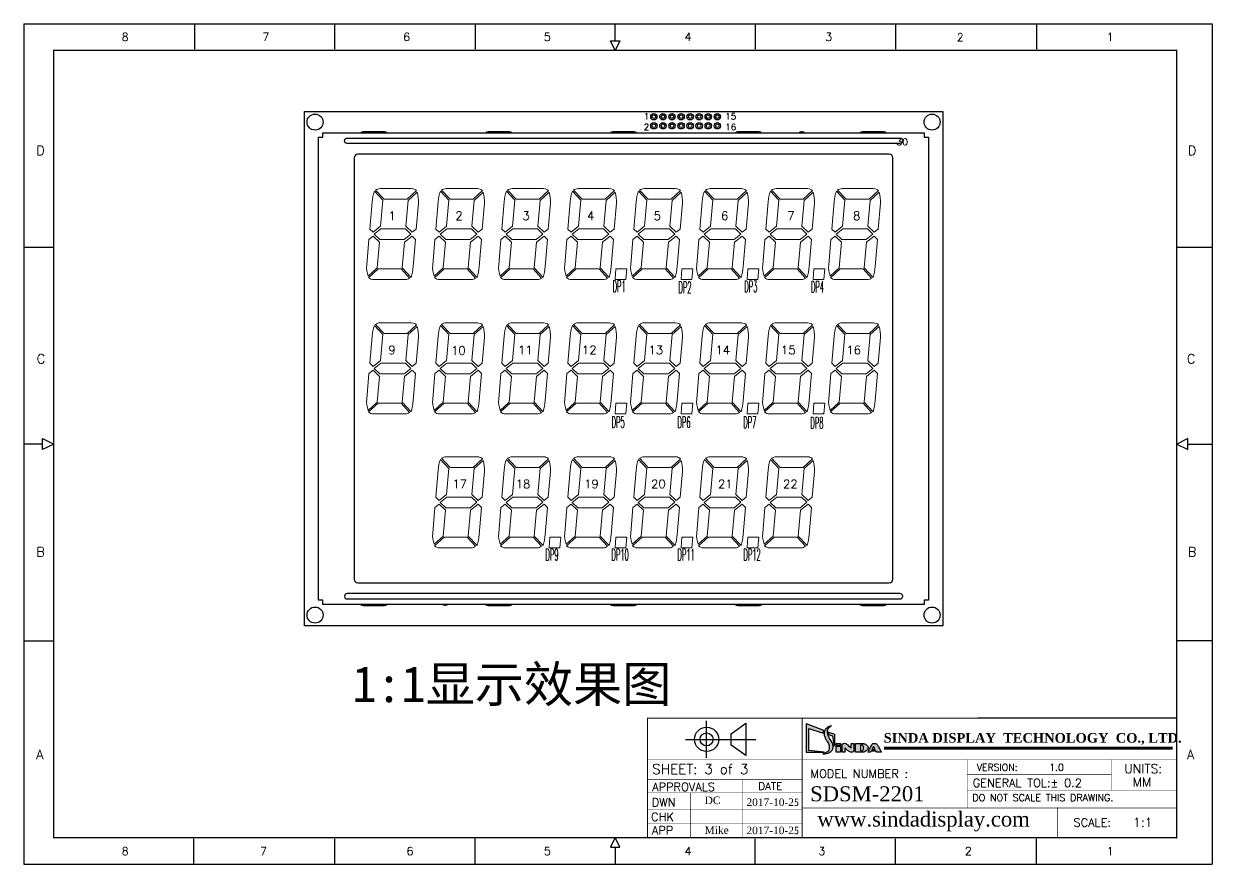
# Model space of a CAD drawing. Header units: millimetres. Extents: x 58 to 1456, y 954 to 1341.
# Drawn here: x 1122.5 to 1455.7, y 991.2 to 1226.8 of the extents above; entities that cross this region are included whole.
import ezdxf

# ---------------------------------------------------------------- set-up
doc = ezdxf.new("R2010")
doc.units = ezdxf.units.MM
for name, color, linetype in [('BZ', 67, 'Continuous'), ('D', 4, 'Continuous'), ('PCB', 7, 'Continuous'), ('SPEC', 2, 'Continuous')]:
    doc.layers.add(name, color=color, linetype=linetype)
doc.styles.add('ROMANS', font='romans.shx', dxfattribs={"width": 0.8, "height": 1.388462})
doc.styles.get("Standard").update_dxf_attribs({"font": 'romans.shx'})
doc.styles.add('style1', font='txt.shx')
doc.styles.add('style2', font='simhei.ttf', dxfattribs={"height": 5})
doc.styles.add('样式 3', font='swissek.ttf')

# ---------------------------------------------------------------- blocks, each defined once
blk = doc.blocks.new('log')
at = {"linetype": 'ByBlock'}
h = blk.add_hatch(color=150, dxfattribs=at)
h.paths.add_polyline_path([(836.91, 309.74), (836.91, 310.01), (836.99, 310.26), (837.06, 310.46), (837.13, 310.61), (831.48, 312.73), (831.37, 312.78), (831.37, 312.67), (831.37, 303.56), (833.18, 303.56), (837.2, 303.62), (832.26, 304.15), (832.26, 311.26)])
h.paths.add_polyline_path([(838.6, 310.08), (838.52, 310.12), (838.53, 310.05), (838.64, 309.18), (839.94, 308.78), (839.95, 308.72), (840.55, 305.49), (840.55, 309.4)])
blk.add_hatch(color=12, dxfattribs=at).paths.add_polyline_path([(838.84, 305.42), (838.85, 305.1), (838.85, 304.8), (838.8, 304.57), (838.7, 304.31), (838.56, 304.06), (838.34, 303.8), (838.06, 303.56), (837.83, 303.43), (837.66, 303.35), (837.47, 303.27), (837.29, 303.21), (837.09, 303.16), (836.92, 303.12), (836.77, 303.07), (836.87, 303.03), (837.14, 303.03), (837.28, 303.05), (837.44, 303.07), (837.7, 303.11), (837.99, 303.17), (838.34, 303.25), (838.7, 303.4), (839.03, 303.57), (839.34, 303.77), (839.59, 303.99), (839.84, 304.32), (839.94, 304.53), (840.03, 304.78), (840.08, 305.04), (840.08, 305.26), (840.06, 305.52), (840.02, 305.8), (839.93, 306.12), (839.84, 306.39), (839.72, 306.7), (839.55, 307.03), (839.38, 307.34), (839.17, 307.68), (838.96, 308.02), (838.77, 308.4), (838.6, 308.74), (838.47, 309.09), (838.37, 309.36), (838.33, 309.59), (838.3, 309.82), (838.3, 310.15), (838.3, 310.4), (838.3, 310.59), (838.34, 310.7), (838.37, 310.83), (838.4, 310.97), (838.47, 311.11), (838.53, 311.23), (838.56, 311.3), (838.66, 311.39), (838.75, 311.49), (838.86, 311.6), (838.97, 311.73), (839.09, 311.81), (839.25, 311.9), (839.4, 312.02), (839.47, 312.1), (839.53, 312.15), (839.46, 312.13), (839.03, 311.98), (838.79, 311.87), (838.58, 311.77), (838.38, 311.67), (838.27, 311.57), (838.17, 311.5), (838.04, 311.38), (837.91, 311.27), (837.81, 311.18), (837.65, 311.06), (837.59, 310.92), (837.45, 310.73), (837.36, 310.53), (837.26, 310.31), (837.22, 310.15), (837.18, 309.98), (837.18, 309.73), (837.18, 309.46), (837.19, 309.16), (837.23, 308.95), (837.29, 308.79), (837.35, 308.61), (837.41, 308.41), (837.51, 308.19), (837.63, 307.94), (837.75, 307.66), (837.91, 307.42), (838.19, 307.02), (838.54, 306.39), (838.69, 306.02), (838.77, 305.7)])
h = blk.add_hatch(color=12, dxfattribs=at)
h.paths.add_polyline_path([(848.87, 305.86), (848.87, 304.05), (849.38, 304.05), (849.58, 304.14), (849.73, 304.29), (849.81, 304.47), (849.84, 304.7), (849.86, 304.9), (849.86, 305.09), (849.85, 305.25), (849.81, 305.45), (849.79, 305.53), (849.68, 305.68), (849.56, 305.79), (849.42, 305.86)], flags=16)
h.paths.add_polyline_path([(853.11, 305.46), (852.56, 304.44), (853.66, 304.44)], flags=16)
h.paths.add_polyline_path([(851.27, 303.53), (852.65, 306.18), (852.86, 306.33), (853.11, 306.43), (853.27, 306.43), (853.59, 306.43), (853.81, 306.37), (854.12, 306.25), (854.3, 306.08), (854.42, 305.85), (854.54, 305.62), (854.68, 305.36), (855.62, 303.53), (854.15, 303.53), (853.94, 303.9), (852.27, 303.9), (852.08, 303.53)])
h.paths.add_polyline_path([(847.34, 303.53), (847.34, 306.43), (849.53, 306.43), (849.85, 306.37), (850.06, 306.32), (850.27, 306.24), (850.5, 306.13), (850.77, 305.99), (850.99, 305.81), (851.2, 305.61), (851.32, 305.41), (851.37, 305.19), (851.38, 305.02), (851.35, 304.8), (851.3, 304.61), (851.2, 304.42), (851.01, 304.19), (850.77, 303.98), (850.54, 303.86), (850.23, 303.69), (849.96, 303.59), (849.79, 303.56), (849.64, 303.53)])
edge = h.paths.add_edge_path()
edge.add_line((841.16, 305.54), (842.41, 305.54))
edge.add_arc((842.41, 305.49), 0.05, 0, 90, ccw=False)
edge.add_line((842.46, 305.49), (842.46, 303.58))
edge.add_arc((842.41, 303.58), 0.05, 270, 360, ccw=False)
edge.add_line((842.41, 303.53), (841.16, 303.53))
edge.add_arc((841.16, 303.58), 0.05, 180, 270, ccw=False)
edge.add_line((841.11, 303.58), (841.11, 305.49))
edge.add_arc((841.16, 305.49), 0.05, 90, 180, ccw=False)
h.paths.add_polyline_path([(845.9, 304.93), (845.9, 306.43), (846.77, 306.43), (846.77, 303.94), (846.67, 303.82), (846.57, 303.73), (846.52, 303.68), (846.45, 303.63), (846.33, 303.61), (846.23, 303.57), (846.17, 303.55), (846.13, 303.55), (846.06, 303.53), (845.99, 303.53), (845.89, 303.55), (845.81, 303.57), (845.76, 303.58), (845.67, 303.61), (845.51, 303.66), (845.29, 303.77), (845.14, 303.88), (844.94, 304.03), (844.74, 304.17), (844.41, 304.49), (844.21, 304.68), (844.07, 304.81), (843.99, 304.89), (843.88, 304.97), (843.88, 303.53), (842.99, 303.53), (842.99, 306), (843.02, 306.09), (843.09, 306.16), (843.13, 306.21), (843.22, 306.28), (843.31, 306.33), (843.4, 306.37), (843.49, 306.39), (843.57, 306.4), (843.67, 306.42), (843.87, 306.44), (844.04, 306.42), (844.18, 306.37), (844.34, 306.28), (844.53, 306.14), (844.79, 305.92), (845.09, 305.66), (845.46, 305.32), (845.7, 305.1), (845.86, 304.97)])
edge = h.paths.add_edge_path()
edge.add_arc((841.16, 305.83), 0.05, 180, 270)
edge.add_line((841.16, 305.78), (842.44, 305.78))
edge.add_arc((842.44, 305.83), 0.05, 270, 360)
edge.add_line((842.49, 305.83), (842.49, 306.38))
edge.add_arc((842.44, 306.38), 0.05, 0, 90)
edge.add_line((842.44, 306.43), (841.16, 306.43))
edge.add_arc((841.16, 306.38), 0.05, 90, 180)
edge.add_line((841.11, 306.38), (841.11, 305.83))
at = {"color": 12, "linetype": 'ByBlock'}
for p, q in [((841.11, 305.83), (841.11, 306.38)), ((841.16, 306.43), (842.44, 306.43)), ((842.44, 305.78), (841.16, 305.78)), ((842.49, 306.38), (842.49, 305.83))]:
    blk.add_line(p, q, dxfattribs=at)
at = {"color": 140, "linetype": 'ByBlock'}
for points in [[(831.37, 312.67), (831.37, 303.56), (833.18, 303.56), (837.2, 303.62), (832.26, 304.15), (832.26, 311.26), (836.91, 309.74), (836.91, 310.01), (836.99, 310.26), (837.06, 310.46), (837.13, 310.61), (831.48, 312.73), (831.37, 312.78), (831.37, 312.67)], [(838.6, 310.08), (840.55, 309.4), (840.55, 305.49), (839.95, 308.72), (839.94, 308.78), (838.64, 309.18), (838.53, 310.05), (838.52, 310.12), (838.6, 310.08), (838.6, 310.08)]]:
    blk.add_lwpolyline(points, dxfattribs=at)
at = {"color": 12, "linetype": 'ByBlock'}
for points in [[(839.46, 312.13), (839.03, 311.98), (838.79, 311.87), (838.58, 311.77), (838.38, 311.67), (838.27, 311.57), (838.17, 311.5), (838.04, 311.38), (837.91, 311.27), (837.81, 311.18), (837.65, 311.06), (837.59, 310.92), (837.45, 310.73), (837.36, 310.53), (837.26, 310.31), (837.22, 310.15), (837.18, 309.98), (837.18, 309.73), (837.18, 309.46), (837.19, 309.16), (837.23, 308.95), (837.29, 308.79), (837.35, 308.61), (837.41, 308.41), (837.51, 308.19), (837.63, 307.94), (837.75, 307.66), (837.91, 307.42), (838.19, 307.02), (838.54, 306.39), (838.69, 306.02), (838.77, 305.7), (838.84, 305.42), (838.85, 305.1), (838.85, 304.8), (838.8, 304.57), (838.7, 304.31), (838.56, 304.06), (838.34, 303.8), (838.06, 303.56), (837.83, 303.43), (837.66, 303.35), (837.47, 303.27), (837.29, 303.21), (837.09, 303.16), (836.92, 303.12), (836.77, 303.07), (836.87, 303.03), (837.14, 303.03), (837.28, 303.05), (837.44, 303.07), (837.7, 303.11), (837.99, 303.17), (838.34, 303.25), (838.7, 303.4), (839.03, 303.57), (839.34, 303.77), (839.59, 303.99), (839.84, 304.32), (839.94, 304.53), (840.03, 304.78), (840.08, 305.04), (840.08, 305.26), (840.06, 305.52), (840.02, 305.8), (839.93, 306.12), (839.84, 306.39), (839.72, 306.7), (839.55, 307.03), (839.38, 307.34), (839.17, 307.68), (838.96, 308.02), (838.77, 308.4), (838.6, 308.74), (838.47, 309.09), (838.37, 309.36), (838.33, 309.59), (838.3, 309.82), (838.3, 310.15), (838.3, 310.4), (838.3, 310.59), (838.34, 310.7), (838.37, 310.83), (838.4, 310.97), (838.47, 311.11), (838.53, 311.23), (838.56, 311.3), (838.66, 311.39), (838.75, 311.49), (838.86, 311.6), (838.97, 311.73), (839.09, 311.81), (839.25, 311.9), (839.4, 312.02), (839.46, 312.09), (839.49, 312.11), (839.53, 312.15), (839.46, 312.13)], [(842.99, 303.53), (842.99, 306), (843.02, 306.09), (843.09, 306.16), (843.13, 306.21), (843.22, 306.28), (843.31, 306.33), (843.4, 306.37), (843.49, 306.39), (843.57, 306.4), (843.67, 306.42), (843.87, 306.44), (844.04, 306.42), (844.18, 306.37), (844.34, 306.28), (844.53, 306.14), (844.79, 305.92), (845.09, 305.66), (845.46, 305.32), (845.7, 305.1), (845.86, 304.97), (845.9, 304.93)], [(845.9, 304.93), (845.9, 306.43), (846.77, 306.43), (846.77, 303.94), (846.67, 303.82), (846.57, 303.73), (846.52, 303.68), (846.45, 303.63), (846.33, 303.61), (846.23, 303.57), (846.17, 303.55), (846.13, 303.55), (846.06, 303.53), (845.99, 303.53), (845.89, 303.55), (845.81, 303.57), (845.76, 303.58), (845.67, 303.61), (845.51, 303.66), (845.29, 303.77), (845.14, 303.88), (844.94, 304.03), (844.74, 304.17), (844.41, 304.49), (844.21, 304.68), (844.07, 304.81), (843.99, 304.89), (843.88, 304.97), (843.88, 303.53), (842.99, 303.53)], [(847.34, 303.53), (847.34, 306.43), (849.53, 306.43), (849.85, 306.37), (850.06, 306.32), (850.27, 306.24), (850.5, 306.13), (850.77, 305.99), (850.99, 305.81), (851.2, 305.61), (851.32, 305.41), (851.37, 305.19), (851.38, 305.02), (851.35, 304.8), (851.3, 304.61), (851.2, 304.42), (851.01, 304.19), (850.77, 303.98), (850.54, 303.86), (850.23, 303.69), (849.96, 303.59), (849.79, 303.56), (849.64, 303.53), (847.34, 303.53)], [(848.87, 305.86), (848.87, 304.05), (849.38, 304.05), (849.58, 304.14), (849.73, 304.29), (849.81, 304.47), (849.84, 304.7), (849.86, 304.9), (849.86, 305.09), (849.85, 305.25), (849.81, 305.45), (849.79, 305.53), (849.68, 305.68), (849.56, 305.79), (849.42, 305.86), (848.87, 305.86)], [(851.27, 303.53), (852.65, 306.18), (852.86, 306.33), (853.11, 306.43), (853.27, 306.43), (853.59, 306.43), (853.81, 306.37), (854.12, 306.25), (854.3, 306.08), (854.42, 305.85), (854.54, 305.62), (854.68, 305.36), (855.62, 303.53), (854.15, 303.53), (853.94, 303.9), (852.27, 303.9), (852.08, 303.53), (851.27, 303.53)], [(853.11, 305.46), (852.56, 304.44), (853.66, 304.44), (853.11, 305.46)]]:
    blk.add_lwpolyline(points, dxfattribs=at)
blk.add_lwpolyline([(841.16, 305.54), (842.41, 305.54, -0.414214), (842.46, 305.49), (842.46, 303.58, -0.414214), (842.41, 303.53), (841.16, 303.53, -0.414214), (841.11, 303.58), (841.11, 305.49, -0.414214)], format="xyb", close=True, dxfattribs=at)
for centre, start, end in [((841.16, 306.38), 90, 180), ((841.16, 305.83), 180, 270), ((842.44, 306.38), 0, 90), ((842.44, 305.83), 270, 360)]:
    blk.add_arc(centre, 0.05, start, end, dxfattribs=at)

msp = doc.modelspace()

# ---------------------------------------------------------------- linework, layer by layer
at = {"lineweight": 13}
for p, q in [((1365.123, 1190.248), (1216.123, 1190.248)), ((1366.123, 1071.048), (1366.123, 1189.248))]:
    msp.add_line(p, q, dxfattribs=at)
for p, q in [((1417.765, 1032.165), (1389.829, 1032.165)), ((1445.702, 1032.165), (1417.765, 1032.165)), ((1445.702, 1032.165), (1418.16, 1032.165)), ((1445.702, 1032.165), (1423.669, 1032.165)), ((1363.668, 1023.775), (1444.533, 1023.775))]:
    msp.add_line(p, q)
at = {"color": 7, "lineweight": 0}
msp.add_line((1416.036, 1032.165), (1445.702, 1032.165), dxfattribs=at)
msp.add_line((1416.036, 1032.165), (1445.702, 1032.165), dxfattribs=at)
msp.add_line((1416.036, 1032.165), (1445.702, 1032.165), dxfattribs=at)
at = {"lineweight": 13}
for points in [[(1215.123, 1189.248), (1215.123, 1071.048, 0.4142136), (1216.123, 1070.048), (1365.123, 1070.048, 0.4142136), (1366.123, 1071.048), (1366.123, 1189.248, 0.4142136), (1365.123, 1190.248), (1216.123, 1190.248, 0.4142136)], [(1220.796, 1179.875, 0.0841671), (1220.11, 1176.844), (1219.447, 1169.266), (1220.412, 1168.344), (1222.513, 1170.046), (1223.148, 1177.308)], [(1221.103, 1180.161), (1223.457, 1177.592), (1229.921, 1177.592), (1232.598, 1180.045, 0.1842598), (1231.202, 1180.578), (1222.358, 1180.578, 0.1617893)], [(1229.571, 1170.036), (1231.349, 1168.343), (1232.501, 1169.27), (1233.132, 1176.479, 0.0590787), (1232.723, 1179.589), (1230.205, 1177.282)], [(1239.3, 1179.875, 0.0841671), (1238.615, 1176.844), (1237.952, 1169.266), (1238.916, 1168.344), (1241.017, 1170.046), (1241.652, 1177.308)], [(1239.608, 1180.161), (1241.962, 1177.592), (1248.426, 1177.592), (1251.103, 1180.045, 0.1842598), (1249.706, 1180.578), (1240.863, 1180.578, 0.1617893)], [(1248.075, 1170.036), (1249.854, 1168.343), (1251.005, 1169.27), (1251.636, 1176.479, 0.0590787), (1251.227, 1179.589), (1248.709, 1177.282)], [(1257.805, 1179.875, 0.0841671), (1257.119, 1176.844), (1256.456, 1169.266), (1257.421, 1168.344), (1259.522, 1170.046), (1260.157, 1177.308)], [(1258.112, 1180.161), (1260.466, 1177.592), (1266.93, 1177.592), (1269.607, 1180.045, 0.1842598), (1268.211, 1180.578), (1259.367, 1180.578, 0.1617893)], [(1266.58, 1170.036), (1268.358, 1168.343), (1269.51, 1169.27), (1270.14, 1176.479, 0.0590787), (1269.731, 1179.589), (1267.213, 1177.282)], [(1276.309, 1179.875, 0.0841671), (1275.624, 1176.844), (1274.961, 1169.266), (1275.925, 1168.344), (1278.026, 1170.046), (1278.661, 1177.308)], [(1276.617, 1180.161), (1278.971, 1177.592), (1285.435, 1177.592), (1288.112, 1180.045, 0.1842598), (1286.715, 1180.578), (1277.872, 1180.578, 0.1617893)], [(1285.084, 1170.036), (1286.863, 1168.343), (1288.014, 1169.27), (1288.645, 1176.479, 0.0590787), (1288.236, 1179.589), (1285.718, 1177.282)], [(1294.814, 1179.875, 0.0841671), (1294.128, 1176.844), (1293.465, 1169.266), (1294.43, 1168.344), (1296.53, 1170.046), (1297.166, 1177.308)], [(1295.121, 1180.161), (1297.475, 1177.592), (1303.939, 1177.592), (1306.616, 1180.045, 0.1842598), (1305.22, 1180.578), (1296.376, 1180.578, 0.1617893)], [(1303.588, 1170.036), (1305.367, 1168.343), (1306.519, 1169.27), (1307.149, 1176.479, 0.0590787), (1306.74, 1179.589), (1304.222, 1177.282)], [(1313.318, 1179.875, 0.0841671), (1312.633, 1176.844), (1311.969, 1169.266), (1312.934, 1168.344), (1315.035, 1170.046), (1315.67, 1177.308)], [(1313.626, 1180.161), (1315.98, 1177.592), (1322.444, 1177.592), (1325.121, 1180.045, 0.1842598), (1323.724, 1180.578), (1314.88, 1180.578, 0.1617893)], [(1322.093, 1170.036), (1323.872, 1168.343), (1325.023, 1169.27), (1325.654, 1176.479, 0.0590787), (1325.245, 1179.589), (1322.727, 1177.282)], [(1331.823, 1179.875, 0.0841671), (1331.137, 1176.844), (1330.474, 1169.266), (1331.439, 1168.344), (1333.539, 1170.046), (1334.175, 1177.308)], [(1332.13, 1180.161), (1334.484, 1177.592), (1340.948, 1177.592), (1343.625, 1180.045, 0.1842598), (1342.229, 1180.578), (1333.385, 1180.578, 0.1617893)], [(1340.597, 1170.036), (1342.376, 1168.343), (1343.528, 1169.27), (1344.158, 1176.479, 0.0590787), (1343.749, 1179.589), (1341.231, 1177.282)], [(1350.327, 1179.875, 0.0841671), (1349.641, 1176.844), (1348.978, 1169.266), (1349.943, 1168.344), (1352.044, 1170.046), (1352.679, 1177.308)], [(1350.635, 1180.161), (1352.988, 1177.592), (1359.453, 1177.592), (1362.13, 1180.045, 0.1842598), (1360.733, 1180.578), (1351.889, 1180.578, 0.1617893)], [(1359.102, 1170.036), (1360.881, 1168.343), (1362.032, 1169.27), (1362.663, 1176.479, 0.0590787), (1362.254, 1179.589), (1359.736, 1177.282)], [(1222.166, 1165.588), (1220.389, 1167.286), (1219.236, 1166.352), (1218.606, 1159.151, 0.1077533), (1219.015, 1156.064), (1221.535, 1158.374)], [(1228.592, 1158.348), (1231.031, 1155.686, 0.070996), (1231.627, 1158.785), (1232.291, 1166.368), (1231.326, 1167.286), (1229.226, 1165.595)], [(1240.671, 1165.588), (1238.894, 1167.286), (1237.74, 1166.352), (1237.11, 1159.151, 0.1077533), (1237.519, 1156.064), (1240.04, 1158.374)], [(1247.096, 1158.348), (1249.535, 1155.686, 0.070996), (1250.132, 1158.785), (1250.795, 1166.368), (1249.831, 1167.286), (1247.73, 1165.595)], [(1259.175, 1165.588), (1257.398, 1167.286), (1256.245, 1166.352), (1255.615, 1159.151, 0.1077533), (1256.024, 1156.064), (1258.544, 1158.374)], [(1265.601, 1158.348), (1268.039, 1155.686, 0.070996), (1268.636, 1158.785), (1269.3, 1166.368), (1268.335, 1167.286), (1266.235, 1165.595)], [(1277.68, 1165.588), (1275.903, 1167.286), (1274.749, 1166.352), (1274.119, 1159.151, 0.1077533), (1274.528, 1156.064), (1277.049, 1158.374)], [(1284.105, 1158.348), (1286.544, 1155.686, 0.070996), (1287.141, 1158.785), (1287.804, 1166.368), (1286.84, 1167.286), (1284.739, 1165.595)], [(1296.184, 1165.588), (1294.407, 1167.286), (1293.254, 1166.352), (1292.624, 1159.151, 0.1077533), (1293.033, 1156.064), (1295.553, 1158.374)], [(1302.61, 1158.348), (1305.048, 1155.686, 0.070996), (1305.645, 1158.785), (1306.309, 1166.368), (1305.344, 1167.286), (1303.244, 1165.595)], [(1314.689, 1165.588), (1312.911, 1167.286), (1311.758, 1166.352), (1311.128, 1159.151, 0.1077533), (1311.537, 1156.064), (1314.058, 1158.374)], [(1321.114, 1158.348), (1323.553, 1155.686, 0.070996), (1324.15, 1158.785), (1324.813, 1166.368), (1323.849, 1167.286), (1321.748, 1165.595)], [(1333.193, 1165.588), (1331.416, 1167.286), (1330.263, 1166.352), (1329.633, 1159.151, 0.1077533), (1330.042, 1156.064), (1332.562, 1158.374)], [(1339.619, 1158.348), (1342.057, 1155.686, 0.070996), (1342.654, 1158.785), (1343.317, 1166.368), (1342.353, 1167.286), (1340.253, 1165.595)], [(1351.698, 1165.588), (1349.92, 1167.286), (1348.767, 1166.352), (1348.137, 1159.151, 0.1077533), (1348.546, 1156.064), (1351.066, 1158.374)], [(1358.123, 1158.348), (1360.562, 1155.686, 0.070996), (1361.158, 1158.785), (1361.822, 1166.368), (1360.857, 1167.286), (1358.757, 1165.595)], [(1230.636, 1155.495), (1228.283, 1158.064), (1221.818, 1158.064), (1219.141, 1155.61, 0.1842598), (1220.538, 1155.078), (1229.382, 1155.078, 0.1617893)], [(1249.141, 1155.495), (1246.787, 1158.064), (1240.323, 1158.064), (1237.646, 1155.61, 0.1842598), (1239.042, 1155.078), (1247.886, 1155.078, 0.1617893)], [(1267.645, 1155.495), (1265.291, 1158.064), (1258.827, 1158.064), (1256.15, 1155.61, 0.1842598), (1257.547, 1155.078), (1266.39, 1155.078, 0.1617893)], [(1286.15, 1155.495), (1283.796, 1158.064), (1277.332, 1158.064), (1274.655, 1155.61, 0.1842598), (1276.051, 1155.078), (1284.895, 1155.078, 0.1617893)], [(1304.654, 1155.495), (1302.3, 1158.064), (1295.836, 1158.064), (1293.159, 1155.61, 0.1842598), (1294.556, 1155.078), (1303.399, 1155.078, 0.1617893)], [(1323.159, 1155.495), (1320.805, 1158.064), (1314.341, 1158.064), (1311.664, 1155.61, 0.1842598), (1313.06, 1155.078), (1321.904, 1155.078, 0.1617893)], [(1341.663, 1155.495), (1339.309, 1158.064), (1332.845, 1158.064), (1330.168, 1155.61, 0.1842598), (1331.565, 1155.078), (1340.408, 1155.078, 0.1617893)], [(1360.168, 1155.495), (1357.814, 1158.064), (1351.35, 1158.064), (1348.673, 1155.61, 0.1842598), (1350.069, 1155.078), (1358.913, 1155.078, 0.1617893)], [(1221.103, 1142.531), (1223.457, 1139.962), (1229.921, 1139.962), (1232.598, 1142.415, 0.1842598), (1231.202, 1142.948), (1222.358, 1142.948, 0.1617893)], [(1239.608, 1142.531), (1241.962, 1139.962), (1248.426, 1139.962), (1251.103, 1142.415, 0.1842598), (1249.706, 1142.948), (1240.863, 1142.948, 0.1617893)], [(1258.112, 1142.531), (1260.466, 1139.962), (1266.93, 1139.962), (1269.607, 1142.415, 0.1842598), (1268.211, 1142.948), (1259.367, 1142.948, 0.1617893)], [(1276.617, 1142.531), (1278.971, 1139.962), (1285.435, 1139.962), (1288.112, 1142.415, 0.1842598), (1286.715, 1142.948), (1277.872, 1142.948, 0.1617893)], [(1295.121, 1142.531), (1297.475, 1139.962), (1303.939, 1139.962), (1306.616, 1142.415, 0.1842598), (1305.22, 1142.948), (1296.376, 1142.948, 0.1617893)], [(1313.626, 1142.531), (1315.98, 1139.962), (1322.444, 1139.962), (1325.121, 1142.415, 0.1842598), (1323.724, 1142.948), (1314.88, 1142.948, 0.1617893)], [(1332.13, 1142.531), (1334.484, 1139.962), (1340.948, 1139.962), (1343.625, 1142.415, 0.1842598), (1342.229, 1142.948), (1333.385, 1142.948, 0.1617893)], [(1350.635, 1142.531), (1352.988, 1139.962), (1359.453, 1139.962), (1362.13, 1142.415, 0.1842598), (1360.733, 1142.948), (1351.889, 1142.948, 0.1617893)], [(1220.796, 1142.244, 0.0841671), (1220.11, 1139.214), (1219.447, 1131.636), (1220.412, 1130.714), (1222.513, 1132.415), (1223.148, 1139.678)], [(1229.571, 1132.406), (1231.349, 1130.713), (1232.501, 1131.64), (1233.132, 1138.849, 0.0590787), (1232.723, 1141.959), (1230.205, 1139.652)], [(1239.3, 1142.244, 0.0841671), (1238.615, 1139.214), (1237.952, 1131.636), (1238.916, 1130.714), (1241.017, 1132.415), (1241.652, 1139.678)], [(1248.075, 1132.406), (1249.854, 1130.713), (1251.005, 1131.64), (1251.636, 1138.849, 0.0590787), (1251.227, 1141.959), (1248.709, 1139.652)], [(1257.805, 1142.244, 0.0841671), (1257.119, 1139.214), (1256.456, 1131.636), (1257.421, 1130.714), (1259.522, 1132.415), (1260.157, 1139.678)], [(1266.58, 1132.406), (1268.358, 1130.713), (1269.51, 1131.64), (1270.14, 1138.849, 0.0590787), (1269.731, 1141.959), (1267.213, 1139.652)], [(1276.309, 1142.244, 0.0841671), (1275.624, 1139.214), (1274.961, 1131.636), (1275.925, 1130.714), (1278.026, 1132.415), (1278.661, 1139.678)], [(1285.084, 1132.406), (1286.863, 1130.713), (1288.014, 1131.64), (1288.645, 1138.849, 0.0590787), (1288.236, 1141.959), (1285.718, 1139.652)], [(1294.814, 1142.244, 0.0841671), (1294.128, 1139.214), (1293.465, 1131.636), (1294.43, 1130.714), (1296.53, 1132.415), (1297.166, 1139.678)], [(1303.588, 1132.406), (1305.367, 1130.713), (1306.519, 1131.64), (1307.149, 1138.849, 0.0590787), (1306.74, 1141.959), (1304.222, 1139.652)], [(1313.318, 1142.244, 0.0841671), (1312.633, 1139.214), (1311.969, 1131.636), (1312.934, 1130.714), (1315.035, 1132.415), (1315.67, 1139.678)], [(1322.093, 1132.406), (1323.872, 1130.713), (1325.023, 1131.64), (1325.654, 1138.849, 0.0590787), (1325.245, 1141.959), (1322.727, 1139.652)], [(1331.823, 1142.244, 0.0841671), (1331.137, 1139.214), (1330.474, 1131.636), (1331.439, 1130.714), (1333.539, 1132.415), (1334.175, 1139.678)], [(1340.597, 1132.406), (1342.376, 1130.713), (1343.528, 1131.64), (1344.158, 1138.849, 0.0590787), (1343.749, 1141.959), (1341.231, 1139.652)], [(1350.327, 1142.244, 0.0841671), (1349.641, 1139.214), (1348.978, 1131.636), (1349.943, 1130.714), (1352.044, 1132.415), (1352.679, 1139.678)], [(1359.102, 1132.406), (1360.881, 1130.713), (1362.032, 1131.64), (1362.663, 1138.849, 0.0590787), (1362.254, 1141.959), (1359.736, 1139.652)], [(1222.166, 1127.957), (1220.389, 1129.656), (1219.236, 1128.721), (1218.606, 1121.521, 0.1077533), (1219.015, 1118.434), (1221.535, 1120.743)], [(1228.592, 1120.718), (1231.031, 1118.056, 0.070996), (1231.627, 1121.155), (1232.291, 1128.738), (1231.326, 1129.656), (1229.226, 1127.965)], [(1240.671, 1127.957), (1238.894, 1129.656), (1237.74, 1128.721), (1237.11, 1121.521, 0.1077533), (1237.519, 1118.434), (1240.04, 1120.743)], [(1247.096, 1120.718), (1249.535, 1118.056, 0.070996), (1250.132, 1121.155), (1250.795, 1128.738), (1249.831, 1129.656), (1247.73, 1127.965)], [(1259.175, 1127.957), (1257.398, 1129.656), (1256.245, 1128.721), (1255.615, 1121.521, 0.1077533), (1256.024, 1118.434), (1258.544, 1120.743)], [(1265.601, 1120.718), (1268.039, 1118.056, 0.070996), (1268.636, 1121.155), (1269.3, 1128.738), (1268.335, 1129.656), (1266.235, 1127.965)], [(1277.68, 1127.957), (1275.903, 1129.656), (1274.749, 1128.721), (1274.119, 1121.521, 0.1077533), (1274.528, 1118.434), (1277.049, 1120.743)], [(1284.105, 1120.718), (1286.544, 1118.056, 0.070996), (1287.141, 1121.155), (1287.804, 1128.738), (1286.84, 1129.656), (1284.739, 1127.965)], [(1296.184, 1127.957), (1294.407, 1129.656), (1293.254, 1128.721), (1292.624, 1121.521, 0.1077533), (1293.033, 1118.434), (1295.553, 1120.743)], [(1302.61, 1120.718), (1305.048, 1118.056, 0.070996), (1305.645, 1121.155), (1306.309, 1128.738), (1305.344, 1129.656), (1303.244, 1127.965)], [(1314.689, 1127.957), (1312.911, 1129.656), (1311.758, 1128.721), (1311.128, 1121.521, 0.1077533), (1311.537, 1118.434), (1314.058, 1120.743)], [(1321.114, 1120.718), (1323.553, 1118.056, 0.070996), (1324.15, 1121.155), (1324.813, 1128.738), (1323.849, 1129.656), (1321.748, 1127.965)], [(1333.193, 1127.957), (1331.416, 1129.656), (1330.263, 1128.721), (1329.633, 1121.521, 0.1077533), (1330.042, 1118.434), (1332.562, 1120.743)], [(1339.619, 1120.718), (1342.057, 1118.056, 0.070996), (1342.654, 1121.155), (1343.317, 1128.738), (1342.353, 1129.656), (1340.253, 1127.965)], [(1351.698, 1127.957), (1349.92, 1129.656), (1348.767, 1128.721), (1348.137, 1121.521, 0.1077533), (1348.546, 1118.434), (1351.066, 1120.743)], [(1358.123, 1120.718), (1360.562, 1118.056, 0.070996), (1361.158, 1121.155), (1361.822, 1128.738), (1360.857, 1129.656), (1358.757, 1127.965)], [(1230.636, 1117.865), (1228.283, 1120.433), (1221.818, 1120.433), (1219.141, 1117.98, 0.1842598), (1220.538, 1117.448), (1229.382, 1117.448, 0.1617893)], [(1249.141, 1117.865), (1246.787, 1120.433), (1240.323, 1120.433), (1237.646, 1117.98, 0.1842598), (1239.042, 1117.448), (1247.886, 1117.448, 0.1617893)], [(1267.645, 1117.865), (1265.291, 1120.433), (1258.827, 1120.433), (1256.15, 1117.98, 0.1842598), (1257.547, 1117.448), (1266.39, 1117.448, 0.1617893)], [(1286.15, 1117.865), (1283.796, 1120.433), (1277.332, 1120.433), (1274.655, 1117.98, 0.1842598), (1276.051, 1117.448), (1284.895, 1117.448, 0.1617893)], [(1304.654, 1117.865), (1302.3, 1120.433), (1295.836, 1120.433), (1293.159, 1117.98, 0.1842598), (1294.556, 1117.448), (1303.399, 1117.448, 0.1617893)], [(1323.159, 1117.865), (1320.805, 1120.433), (1314.341, 1120.433), (1311.664, 1117.98, 0.1842598), (1313.06, 1117.448), (1321.904, 1117.448, 0.1617893)], [(1341.663, 1117.865), (1339.309, 1120.433), (1332.845, 1120.433), (1330.168, 1117.98, 0.1842598), (1331.565, 1117.448), (1340.408, 1117.448, 0.1617893)], [(1360.168, 1117.865), (1357.814, 1120.433), (1351.35, 1120.433), (1348.673, 1117.98, 0.1842598), (1350.069, 1117.448), (1358.913, 1117.448, 0.1617893)], [(1239.3, 1104.694, 0.0841671), (1238.615, 1101.664), (1237.952, 1094.086), (1238.916, 1093.164), (1241.017, 1094.865), (1241.652, 1102.128)], [(1239.608, 1104.981), (1241.962, 1102.412), (1248.426, 1102.412), (1251.103, 1104.865, 0.1842598), (1249.706, 1105.398), (1240.863, 1105.398, 0.1617893)], [(1248.075, 1094.856), (1249.854, 1093.163), (1251.005, 1094.09), (1251.636, 1101.299, 0.0590787), (1251.227, 1104.409), (1248.709, 1102.102)], [(1257.805, 1104.694, 0.0841671), (1257.119, 1101.664), (1256.456, 1094.086), (1257.421, 1093.164), (1259.522, 1094.865), (1260.157, 1102.128)], [(1258.112, 1104.981), (1260.466, 1102.412), (1266.93, 1102.412), (1269.607, 1104.865, 0.1842598), (1268.211, 1105.398), (1259.367, 1105.398, 0.1617893)], [(1266.58, 1094.856), (1268.358, 1093.163), (1269.51, 1094.09), (1270.14, 1101.299, 0.0590787), (1269.731, 1104.409), (1267.213, 1102.102)], [(1276.309, 1104.694, 0.0841671), (1275.624, 1101.664), (1274.961, 1094.086), (1275.925, 1093.164), (1278.026, 1094.865), (1278.661, 1102.128)], [(1276.617, 1104.981), (1278.971, 1102.412), (1285.435, 1102.412), (1288.112, 1104.865, 0.1842598), (1286.715, 1105.398), (1277.872, 1105.398, 0.1617893)], [(1285.084, 1094.856), (1286.863, 1093.163), (1288.014, 1094.09), (1288.645, 1101.299, 0.0590787), (1288.236, 1104.409), (1285.718, 1102.102)], [(1294.814, 1104.694, 0.0841671), (1294.128, 1101.664), (1293.465, 1094.086), (1294.43, 1093.164), (1296.53, 1094.865), (1297.166, 1102.128)], [(1295.121, 1104.981), (1297.475, 1102.412), (1303.939, 1102.412), (1306.616, 1104.865, 0.1842598), (1305.22, 1105.398), (1296.376, 1105.398, 0.1617893)], [(1303.588, 1094.856), (1305.367, 1093.163), (1306.519, 1094.09), (1307.149, 1101.299, 0.0590787), (1306.74, 1104.409), (1304.222, 1102.102)], [(1313.318, 1104.694, 0.0841671), (1312.633, 1101.664), (1311.969, 1094.086), (1312.934, 1093.164), (1315.035, 1094.865), (1315.67, 1102.128)], [(1313.626, 1104.981), (1315.98, 1102.412), (1322.444, 1102.412), (1325.121, 1104.865, 0.1842598), (1323.724, 1105.398), (1314.88, 1105.398, 0.1617893)], [(1322.093, 1094.856), (1323.872, 1093.163), (1325.023, 1094.09), (1325.654, 1101.299, 0.0590787), (1325.245, 1104.409), (1322.727, 1102.102)], [(1331.823, 1104.694, 0.0841671), (1331.137, 1101.664), (1330.474, 1094.086), (1331.439, 1093.164), (1333.539, 1094.865), (1334.175, 1102.128)], [(1332.13, 1104.981), (1334.484, 1102.412), (1340.948, 1102.412), (1343.625, 1104.865, 0.1842598), (1342.229, 1105.398), (1333.385, 1105.398, 0.1617893)], [(1340.597, 1094.856), (1342.376, 1093.163), (1343.528, 1094.09), (1344.158, 1101.299, 0.0590787), (1343.749, 1104.409), (1341.231, 1102.102)], [(1240.671, 1090.407), (1238.894, 1092.106), (1237.74, 1091.171), (1237.11, 1083.971, 0.1077533), (1237.519, 1080.884), (1240.04, 1083.193)], [(1247.096, 1083.168), (1249.535, 1080.506, 0.070996), (1250.132, 1083.605), (1250.795, 1091.188), (1249.831, 1092.106), (1247.73, 1090.415)], [(1259.175, 1090.407), (1257.398, 1092.106), (1256.245, 1091.171), (1255.615, 1083.971, 0.1077533), (1256.024, 1080.884), (1258.544, 1083.193)], [(1265.601, 1083.168), (1268.039, 1080.506, 0.070996), (1268.636, 1083.605), (1269.3, 1091.188), (1268.335, 1092.106), (1266.235, 1090.415)], [(1277.68, 1090.407), (1275.903, 1092.106), (1274.749, 1091.171), (1274.119, 1083.971, 0.1077533), (1274.528, 1080.884), (1277.049, 1083.193)], [(1284.105, 1083.168), (1286.544, 1080.506, 0.070996), (1287.141, 1083.605), (1287.804, 1091.188), (1286.84, 1092.106), (1284.739, 1090.415)], [(1296.184, 1090.407), (1294.407, 1092.106), (1293.254, 1091.171), (1292.624, 1083.971, 0.1077533), (1293.033, 1080.884), (1295.553, 1083.193)], [(1302.61, 1083.168), (1305.048, 1080.506, 0.070996), (1305.645, 1083.605), (1306.309, 1091.188), (1305.344, 1092.106), (1303.244, 1090.415)], [(1314.689, 1090.407), (1312.911, 1092.106), (1311.758, 1091.171), (1311.128, 1083.971, 0.1077533), (1311.537, 1080.884), (1314.058, 1083.193)], [(1321.114, 1083.168), (1323.553, 1080.506, 0.070996), (1324.15, 1083.605), (1324.813, 1091.188), (1323.849, 1092.106), (1321.748, 1090.415)], [(1333.193, 1090.407), (1331.416, 1092.106), (1330.263, 1091.171), (1329.633, 1083.971, 0.1077533), (1330.042, 1080.884), (1332.562, 1083.193)], [(1339.619, 1083.168), (1342.057, 1080.506, 0.070996), (1342.654, 1083.605), (1343.317, 1091.188), (1342.353, 1092.106), (1340.253, 1090.415)], [(1249.141, 1080.315), (1246.787, 1082.883), (1240.323, 1082.883), (1237.646, 1080.43, 0.1842598), (1239.042, 1079.898), (1247.886, 1079.898, 0.1617893)], [(1267.645, 1080.315), (1265.291, 1082.883), (1258.827, 1082.883), (1256.15, 1080.43, 0.1842598), (1257.547, 1079.898), (1266.39, 1079.898, 0.1617893)], [(1286.15, 1080.315), (1283.796, 1082.883), (1277.332, 1082.883), (1274.655, 1080.43, 0.1842598), (1276.051, 1079.898), (1284.895, 1079.898, 0.1617893)], [(1304.654, 1080.315), (1302.3, 1082.883), (1295.836, 1082.883), (1293.159, 1080.43, 0.1842598), (1294.556, 1079.898), (1303.399, 1079.898, 0.1617893)], [(1323.159, 1080.315), (1320.805, 1082.883), (1314.341, 1082.883), (1311.664, 1080.43, 0.1842598), (1313.06, 1079.898), (1321.904, 1079.898, 0.1617893)], [(1341.663, 1080.315), (1339.309, 1082.883), (1332.845, 1082.883), (1330.168, 1080.43, 0.1842598), (1331.565, 1079.898), (1340.408, 1079.898, 0.1617893)]]:
    msp.add_lwpolyline(points, format="xyb", close=True, dxfattribs=at)
for points in [[(1220.718, 1167.802), (1222.577, 1169.308), (1229.465, 1169.308), (1231.02, 1167.828), (1229.149, 1166.322), (1222.267, 1166.322)], [(1239.222, 1167.802), (1241.081, 1169.308), (1247.97, 1169.308), (1249.524, 1167.828), (1247.654, 1166.322), (1240.771, 1166.322)], [(1257.727, 1167.802), (1259.585, 1169.308), (1266.474, 1169.308), (1268.029, 1167.828), (1266.158, 1166.322), (1259.275, 1166.322)], [(1276.231, 1167.802), (1278.09, 1169.308), (1284.978, 1169.308), (1286.533, 1167.828), (1284.663, 1166.322), (1277.78, 1166.322)], [(1294.735, 1167.802), (1296.594, 1169.308), (1303.483, 1169.308), (1305.038, 1167.828), (1303.167, 1166.322), (1296.284, 1166.322)], [(1313.24, 1167.802), (1315.099, 1169.308), (1321.987, 1169.308), (1323.542, 1167.828), (1321.672, 1166.322), (1314.789, 1166.322)], [(1331.744, 1167.802), (1333.603, 1169.308), (1340.492, 1169.308), (1342.047, 1167.828), (1340.176, 1166.322), (1333.293, 1166.322)], [(1350.249, 1167.802), (1352.108, 1169.308), (1358.996, 1169.308), (1360.551, 1167.828), (1358.68, 1166.322), (1351.798, 1166.322)], [(1291.246, 1155.078), (1291.504, 1158.087), (1288.492, 1158.087), (1288.234, 1155.078)], [(1309.751, 1155.078), (1310.009, 1158.087), (1306.997, 1158.087), (1306.739, 1155.078)], [(1328.255, 1155.078), (1328.513, 1158.087), (1325.501, 1158.087), (1325.243, 1155.078)], [(1346.76, 1155.078), (1347.017, 1158.087), (1344.005, 1158.087), (1343.748, 1155.078)], [(1220.718, 1130.172), (1222.577, 1131.678), (1229.465, 1131.678), (1231.02, 1130.198), (1229.149, 1128.692), (1222.267, 1128.692)], [(1239.222, 1130.172), (1241.081, 1131.678), (1247.97, 1131.678), (1249.524, 1130.198), (1247.654, 1128.692), (1240.771, 1128.692)], [(1257.727, 1130.172), (1259.585, 1131.678), (1266.474, 1131.678), (1268.029, 1130.198), (1266.158, 1128.692), (1259.275, 1128.692)], [(1276.231, 1130.172), (1278.09, 1131.678), (1284.978, 1131.678), (1286.533, 1130.198), (1284.663, 1128.692), (1277.78, 1128.692)], [(1294.735, 1130.172), (1296.594, 1131.678), (1303.483, 1131.678), (1305.038, 1130.198), (1303.167, 1128.692), (1296.284, 1128.692)], [(1313.24, 1130.172), (1315.099, 1131.678), (1321.987, 1131.678), (1323.542, 1130.198), (1321.672, 1128.692), (1314.789, 1128.692)], [(1331.744, 1130.172), (1333.603, 1131.678), (1340.492, 1131.678), (1342.047, 1130.198), (1340.176, 1128.692), (1333.293, 1128.692)], [(1350.249, 1130.172), (1352.108, 1131.678), (1358.996, 1131.678), (1360.551, 1130.198), (1358.68, 1128.692), (1351.798, 1128.692)], [(1291.246, 1117.448), (1291.504, 1120.457), (1288.492, 1120.457), (1288.234, 1117.448)], [(1309.751, 1117.448), (1310.009, 1120.457), (1306.997, 1120.457), (1306.739, 1117.448)], [(1328.255, 1117.448), (1328.513, 1120.457), (1325.501, 1120.457), (1325.243, 1117.448)], [(1346.76, 1117.448), (1347.017, 1120.457), (1344.005, 1120.457), (1343.748, 1117.448)], [(1239.222, 1092.622), (1241.081, 1094.128), (1247.97, 1094.128), (1249.524, 1092.648), (1247.654, 1091.142), (1240.771, 1091.142)], [(1257.727, 1092.622), (1259.585, 1094.128), (1266.474, 1094.128), (1268.029, 1092.648), (1266.158, 1091.142), (1259.275, 1091.142)], [(1276.231, 1092.622), (1278.09, 1094.128), (1284.978, 1094.128), (1286.533, 1092.648), (1284.663, 1091.142), (1277.78, 1091.142)], [(1294.735, 1092.622), (1296.594, 1094.128), (1303.483, 1094.128), (1305.038, 1092.648), (1303.167, 1091.142), (1296.284, 1091.142)], [(1313.24, 1092.622), (1315.099, 1094.128), (1321.987, 1094.128), (1323.542, 1092.648), (1321.672, 1091.142), (1314.789, 1091.142)], [(1331.744, 1092.622), (1333.603, 1094.128), (1340.492, 1094.128), (1342.047, 1092.648), (1340.176, 1091.142), (1333.293, 1091.142)], [(1272.742, 1079.898), (1273, 1082.907), (1269.988, 1082.907), (1269.73, 1079.898)], [(1291.246, 1079.898), (1291.504, 1082.907), (1288.492, 1082.907), (1288.234, 1079.898)], [(1309.751, 1079.898), (1310.009, 1082.907), (1306.997, 1082.907), (1306.739, 1079.898)], [(1328.255, 1079.898), (1328.513, 1082.907), (1325.501, 1082.907), (1325.243, 1079.898)]]:
    msp.add_lwpolyline(points, close=True, dxfattribs=at)
at = {"const_width": 0.84}
msp.add_lwpolyline([(1363.668, 1023.775), (1444.533, 1023.775)], dxfattribs=at)
at = {"lineweight": 13}
for centre, start, end in [((1365.123, 1189.248), 0, 90), ((1365.123, 1071.048), 270, 0)]:
    msp.add_arc(centre, 1, start, end, dxfattribs=at)
at = {"layer": 'BZ'}
for p, q in [((1365.123, 1190.248), (1216.123, 1190.248)), ((1215.123, 1189.248), (1215.123, 1071.048)), ((1366.123, 1071.048), (1366.123, 1189.248)), ((1216.123, 1070.048), (1365.123, 1070.048))]:
    msp.add_line(p, q, dxfattribs=at)
msp.add_lwpolyline([(1205.123, 1065.248), (1205.123, 1195.048), (1206.323, 1195.048), (1206.323, 1196.248), (1374.923, 1196.248), (1374.923, 1195.048), (1376.123, 1195.048), (1376.123, 1065.248), (1374.923, 1065.248), (1374.923, 1064.048), (1206.323, 1064.048), (1206.323, 1065.248)], close=True, dxfattribs=at)
for points in [[(1213.123, 1193.248, -1), (1213.123, 1194.748), (1368.123, 1194.748, -1), (1368.123, 1193.248)], [(1213.123, 1067.048, 1), (1213.123, 1065.548), (1368.123, 1065.548, 1), (1368.123, 1067.048)]]:
    msp.add_lwpolyline(points, format="xyb", close=True, dxfattribs=at)
for centre, start, end in [((1216.123, 1189.248), 90, 180), ((1365.123, 1189.248), 0, 90), ((1216.123, 1071.048), 180, 270), ((1365.123, 1071.048), 270, 0)]:
    msp.add_arc(centre, 1, start, end, dxfattribs=at)
at = {"layer": 'PCB'}
msp.add_lwpolyline([(1201.123, 1202.248), (1380.123, 1202.248), (1380.123, 1058.048), (1201.123, 1058.048)], close=True, dxfattribs=at)
for points in [[(1216.988, 1196.248, -0.2575427), (1217.623, 1196.598), (1223.623, 1196.598, -0.2575427), (1224.257, 1196.248, -0.2575427)], [(1251.988, 1196.248, -0.2575427), (1252.623, 1196.598), (1258.623, 1196.598, -0.2575427), (1259.257, 1196.248, -0.2575427)], [(1286.988, 1196.248, -0.2575427), (1287.623, 1196.598), (1293.623, 1196.598, -0.2575427), (1294.257, 1196.248, -0.2575427)], [(1321.988, 1196.248, -0.2575427), (1322.623, 1196.598), (1328.623, 1196.598, -0.2575427), (1329.257, 1196.248, -0.2575427)], [(1339.888, 1196.248, -0.2575427), (1340.523, 1196.598), (1340.723, 1196.598, -0.2575427), (1341.357, 1196.248, -0.2575427)], [(1356.988, 1196.248, -0.2575427), (1357.623, 1196.598), (1363.623, 1196.598, -0.2575427), (1364.257, 1196.248, -0.2575427)], [(1216.988, 1064.048, 0.2575427), (1217.623, 1063.698), (1223.623, 1063.698, 0.2575427), (1224.257, 1064.048, 0.2575427)], [(1241.357, 1064.048, -0.2575427), (1240.723, 1063.698), (1240.523, 1063.698, -0.2575427), (1239.888, 1064.048, -0.2575427)], [(1251.988, 1064.048, 0.2575427), (1252.623, 1063.698), (1258.623, 1063.698, 0.2575427), (1259.257, 1064.048, 0.2575427)], [(1286.988, 1064.048, 0.2575427), (1287.623, 1063.698), (1293.623, 1063.698, 0.2575427), (1294.257, 1064.048, 0.2575427)], [(1321.988, 1064.048, 0.2575427), (1322.623, 1063.698), (1328.623, 1063.698, 0.2575427), (1329.257, 1064.048, 0.2575427)], [(1356.988, 1064.048, 0.2575427), (1357.623, 1063.698), (1363.623, 1063.698, 0.2575427), (1364.257, 1064.048, 0.2575427)]]:
    msp.add_lwpolyline(points, format="xyb", dxfattribs=at)
for centre, radius in [((1204.123, 1199.248), 2.25), ((1299.123, 1200.748), 0.9), ((1299.123, 1200.748), 0.5), ((1301.663, 1200.748), 0.9), ((1301.663, 1200.748), 0.5), ((1304.203, 1200.748), 0.9), ((1304.203, 1200.748), 0.5), ((1306.743, 1200.748), 0.9), ((1306.743, 1200.748), 0.5), ((1309.283, 1200.748), 0.9), ((1309.283, 1200.748), 0.5), ((1311.823, 1200.748), 0.9), ((1311.823, 1200.748), 0.5), ((1314.363, 1200.748), 0.9), ((1314.363, 1200.748), 0.5), ((1316.903, 1200.748), 0.9), ((1316.903, 1200.748), 0.5), ((1377.123, 1199.248), 2.25), ((1299.123, 1198.208), 0.9), ((1299.123, 1198.208), 0.5), ((1301.663, 1198.208), 0.9), ((1301.663, 1198.208), 0.5), ((1304.203, 1198.208), 0.9), ((1304.203, 1198.208), 0.5), ((1306.743, 1198.208), 0.9), ((1306.743, 1198.208), 0.5), ((1309.283, 1198.208), 0.9), ((1309.283, 1198.208), 0.5), ((1311.823, 1198.208), 0.9), ((1311.823, 1198.208), 0.5), ((1314.363, 1198.208), 0.9), ((1314.363, 1198.208), 0.5), ((1316.903, 1198.208), 0.9), ((1316.903, 1198.208), 0.5), ((1204.123, 1061.048), 2.25), ((1377.123, 1061.048), 2.25)]:
    msp.add_circle(centre, radius, dxfattribs=at)
at = {"layer": 'SPEC', "color": 0}
for p, q in [((1122.454, 1226.803), (1122.454, 991.193)), ((1122.454, 1226.803), (1455.665, 1226.803)), ((1170.291, 1226.803), (1170.291, 1219.678)), ((1209.591, 1226.803), (1209.591, 1219.678)), ((1248.985, 1226.803), (1248.985, 1219.678)), ((1288.25, 1222.026), (1288.25, 1226.803)), ((1327.519, 1226.803), (1327.519, 1219.678)), ((1366.838, 1226.803), (1366.838, 1219.678)), ((1406.39, 1226.803), (1406.39, 1219.678)), ((1455.665, 1226.803), (1455.665, 991.193)), ((1286.914, 1222.026), (1289.586, 1222.026)), ((1286.914, 1222.026), (1289.586, 1222.026)), ((1288.25, 1219.354), (1286.914, 1222.026)), ((1288.25, 1219.354), (1286.914, 1222.026)), ((1289.586, 1222.026), (1288.25, 1219.354)), ((1289.586, 1222.026), (1288.25, 1219.354)), ((1122.454, 1164.211), (1130.844, 1164.211)), ((1445.702, 1164.211), (1455.665, 1164.211)), ((1127.698, 1107.411), (1127.698, 1110.557)), ((1127.698, 1107.411), (1127.698, 1110.557)), ((1127.698, 1110.557), (1130.844, 1108.984)), ((1127.698, 1110.557), (1130.844, 1108.984)), ((1448.848, 1110.557), (1445.702, 1108.984)), ((1448.848, 1110.557), (1445.702, 1108.984)), ((1448.848, 1107.411), (1448.848, 1110.557)), ((1448.848, 1107.411), (1448.848, 1110.557)), ((1127.698, 1108.984), (1122.454, 1108.984)), ((1130.844, 1108.984), (1127.698, 1107.411)), ((1130.844, 1108.984), (1127.698, 1107.411)), ((1445.702, 1108.984), (1448.848, 1107.411)), ((1445.702, 1108.984), (1448.848, 1107.411)), ((1448.848, 1108.984), (1455.665, 1108.984)), ((1122.454, 1053.825), (1130.844, 1053.825)), ((1455.665, 1053.825), (1445.702, 1053.825)), ((1313.891, 1020.995), (1313.891, 1031.401)), ((1320.769, 1027.782), (1324.922, 1030.702)), ((1324.922, 1030.702), (1324.922, 1021.694)), ((1320.769, 1024.615), (1320.769, 1027.782)), ((1307.97, 1026.198), (1327.743, 1026.198)), ((1324.922, 1021.694), (1320.769, 1024.615)), ((1170.11, 991.193), (1170.11, 998.319)), ((1209.662, 991.193), (1209.662, 998.319)), ((1248.985, 991.193), (1248.985, 998.643)), ((1288.25, 998.643), (1286.914, 995.971)), ((1288.25, 998.643), (1286.914, 995.971)), ((1289.586, 995.971), (1288.25, 998.643)), ((1289.586, 995.971), (1288.25, 998.643)), ((1327.519, 991.193), (1327.519, 998.319)), ((1366.838, 991.193), (1366.838, 998.319)), ((1406.39, 991.193), (1406.39, 998.319)), ((1286.914, 995.971), (1289.586, 995.971)), ((1286.914, 995.971), (1289.586, 995.971)), ((1288.25, 995.971), (1288.25, 991.193)), ((1122.454, 991.193), (1455.665, 991.193))]:
    msp.add_line(p, q, dxfattribs=at)
for points, const_width in [([(1445.702, 1219.354), (1130.844, 1219.354), (1130.844, 998.643), (1445.702, 998.643), (1445.702, 1219.354)], 0.438), ([(1297.341, 1032.306), (1297.341, 998.643)], 0.351), ([(1297.341, 1032.165), (1445.702, 1032.165)], 0.281), ([(1340.685, 998.643), (1340.685, 1032.165)], 0.351), ([(1340.685, 1020.541), (1297.341, 1020.541)], 0.136), ([(1445.702, 1020.541), (1297.341, 1020.541)], 0.136), ([(1386.963, 1020.541), (1386.963, 1006.965)], 0.136), ([(1427.404, 1020.541), (1427.404, 1011.95)], 0.136), ([(1427.404, 1016.314), (1386.963, 1016.314)], 0.136), ([(1340.685, 1014.975), (1297.341, 1014.975)], 0.136), ([(1324.05, 1014.975), (1324.05, 998.643)], 0.136), ([(1340.685, 1011.193), (1297.341, 1011.193)], 0.136), ([(1309.432, 1011.193), (1309.432, 998.643)], 0.136), ([(1445.612, 1011.95), (1386.963, 1011.95)], 0.136), ([(1340.685, 1006.541), (1297.341, 1006.541)], 0.136), ([(1445.702, 1006.965), (1340.685, 1006.965)], 0.136), ([(1412.324, 1007.105), (1412.324, 998.514)], 0.136), ([(1445.702, 1007.234), (1445.702, 998.643)], 0.136), ([(1445.702, 1006.965), (1445.702, 998.373)], 0.136), ([(1445.702, 1006.965), (1445.702, 998.373)], 0.136), ([(1445.702, 1006.965), (1445.702, 998.373)], 0.136), ([(1297.341, 1002.601), (1340.685, 1002.601)], 0.136), ([(1297.341, 998.643), (1239.191, 998.643)], 0.243)]:
    msp.add_lwpolyline(points, dxfattribs=dict(at, const_width=const_width))
for radius in [3.393, 1.827]:
    msp.add_circle((1313.891, 1026.198), radius, dxfattribs=at)

# ---------------------------------------------------------------- block references
at = {"linetype": 'ByBlock', "xscale": 0.8684305427245818, "yscale": 0.8684305427234449, "zscale": 0.8684305427234458}
msp.add_blockref('log', (619.826, 758.969), dxfattribs=at)

# ---------------------------------------------------------------- texts
at = {"lineweight": 13, "style": 'style2'}
msp.add_text('1:1显示效果图', height=10.094, dxfattribs=at).set_placement((1214.554, 1036.635))
at = {"style": 'ROMANS'}
msp.add_text('VERSION:', height=1.9051, dxfattribs=at).set_placement((1389.642, 1017.421))
at = {"insert": (1363.554, 1027.959), "char_height": 2.686872, "width": 87.56894, "attachment_point": 1}
msp.add_mtext('{\\fTimes New Roman|b1|i0|c0|p18;SINDA\\fTimes New Roman|b1|i0|c134|p18; \\fTimes New Roman|b1|i0|c0|p18;DISPLAY\\fTimes New Roman|b1|i0|c134|p18;  \\fTimes New Roman|b1|i0|c0|p18;TECHNOLOGY\\fTimes New Roman|b1|i0|c134|p18;  \\fTimes New Roman|b1|i0|c0|p18;CO.,\\fTimes New Roman|b1|i0|c134|p18; \\fTimes New Roman|b1|i0|c0|p18;LTD.}', dxfattribs=at)
at = {"color": 7, "attachment_point": 1, "style": '样式 3'}
for s, insert, char_height, width in [('{\\fTimes New Roman|b0|i0|c186|p18;SDS\\fTimes New Roman|b0|i0|c0|p18;M\\fTimes New Roman|b0|i0|c186|p18;-2201}', (1342.921, 1013.04), 4.199715, 38.59185), ('{\\fTimes New Roman|b0|i0|c0|p18;D\\fTimes New Roman|b0|i0|c186|p18;C}', (1313.352, 1010.168), 2.11591, 26.08437), ('{\\fTimes New Roman|b0|i0|c0|p18;201\\fTimes New Roman|b0|i0|c186|p18;7-10-\\fTimes New Roman|b0|i0|c0|p18;2\\fSimSun|b0|i0|c134|p54;5}', (1325.074, 1009.635), 2.115912, 16.95362), ('{\\fTimes New Roman|b0|i0|c186|p18;www.sindadisplay.com}', (1344.964, 1005.955), 4.19971, 66.05906), ('{\\fTimes New Roman|b0|i0|c0|p18;Mike}', (1313.352, 1001.827), 2.11591, 26.08437), ('{\\fTimes New Roman|b0|i0|c0|p18;201\\fTimes New Roman|b0|i0|c186|p18;7-10-\\fTimes New Roman|b0|i0|c0|p18;2\\fSimSun|b0|i0|c134|p54;5}', (1325.074, 1001.737), 2.115912, 26.08437)]:
    msp.add_mtext(s, dxfattribs=dict(at, insert=insert, char_height=char_height, width=width))
at = {"style": 'ROMANS'}
msp.add_attdef('1.0', (1409.98, 1017.406), '1.0', height=1.9052, dxfattribs=at)
at = {"layer": 'D', "lineweight": 13}
for s, height, p in [('30', 1.8949, (1367.113, 1192.736)), ('30', 1.8949, (1367.113, 1192.736)), ('1', 2.395, (1224.681, 1171.783)), ('2', 2.395, (1243.477, 1171.783)), ('3', 2.395, (1262.273, 1171.783)), ('4', 2.395, (1280.386, 1171.783)), ('5', 2.395, (1299.058, 1171.783)), ('6', 2.395, (1317.959, 1171.783)), ('7', 2.395, (1336.487, 1171.783)), ('8', 2.395, (1354.953, 1171.783)), ('9', 2.395, (1224.681, 1134.153)), ('10', 2.3949, (1242.26, 1133.99)), ('11', 2.3949, (1261.036, 1134.153)), ('12', 2.3949, (1278.942, 1134.153)), ('13', 2.3949, (1297.609, 1134.153)), ('14', 2.3949, (1316.414, 1134.153)), ('15', 2.3949, (1334.729, 1134.153)), ('16', 2.3949, (1353.098, 1134.153)), ('17', 2.3949, (1242.617, 1096.603)), ('18', 2.3949, (1260.391, 1096.603)), ('19', 2.3949, (1279.573, 1096.603)), ('20', 2.3949, (1298.347, 1096.603)), ('21', 2.3949, (1317.086, 1096.603)), ('22', 2.3949, (1335.331, 1096.603))]:
    msp.add_text(s, height=height, dxfattribs=at).set_placement(p)
at = {"layer": 'D', "color": 1, "lineweight": 13, "style": 'style1', "width": 0.43}
for s, p in [('DP1', (1287.538, 1151.579)), ('DP2', (1306.018, 1151.324))]:
    msp.add_text(s, height=3.2151, dxfattribs=at).set_placement(p)
at = {"layer": 'D', "color": 1, "style": 'style1', "width": 0.43}
for s, p in [('DP3', (1324.466, 1151.569)), ('DP4', (1343.147, 1151.431)), ('DP5', (1287.267, 1113.49)), ('DP6', (1305.718, 1113.49)), ('DP7', (1324.181, 1113.478)), ('DP8', (1343, 1113.322)), ('DP9', (1268.726, 1076.372)), ('DP10', (1287.231, 1076.372)), ('DP11', (1305.735, 1076.372)), ('DP12', (1324.24, 1076.372))]:
    msp.add_text(s, height=3.2151, dxfattribs=at).set_placement(p)
at = {"layer": 'PCB'}
for s, height, p in [('1', 1.808, (1296.267, 1199.956)), ('15', 1.8082, (1319.106, 1199.956)), ('2', 1.808, (1296.267, 1196.968)), ('16', 1.8082, (1319.106, 1196.968))]:
    msp.add_text(s, height=height, dxfattribs=at).set_placement(p)
at = {"layer": 'SPEC', "color": 0, "style": 'ROMANS'}
for s, height, p in [('8', 2.227, (1149.953, 1222.012)), ('7', 2.227, (1189.398, 1222.012)), ('6', 2.227, (1228.843, 1222.012)), ('5', 2.227, (1268.289, 1222.012)), ('4', 2.227, (1307.734, 1222.012)), ('3', 2.227, (1347.179, 1222.012)), ('2', 2.225, (1384.063, 1221.914)), ('1', 2.227, (1426.07, 1222.012)), ('D', 2.622, (1125.957, 1189.955)), ('D', 2.622, (1448.84, 1189.955)), ('C', 2.622, (1126.105, 1131.579)), ('C', 2.622, (1448.568, 1131.579)), ('B', 2.622, (1125.957, 1077.459)), ('B', 2.622, (1448.84, 1077.459)), ('A', 2.622, (1125.957, 1020.62)), ('A', 2.622, (1448.591, 1020.62)), ('SHEET: 3 of 3', 2.79993, (1298.621, 1016.472)), ('MODEL NUMBER :', 2.33327, (1342.999, 1015.414)), ('UNITS:', 2.5333, (1430.993, 1016.723)), ('APPROVALS', 2.3333, (1298.637, 1011.715)), ('DATE', 2.1111, (1328.401, 1012.034)), ('GENERAL TOL:%%P 0.2', 2.33327, (1388.508, 1012.838)), ('MM', 2.5333, (1433.352, 1012.993)), ('DWN', 2.3333, (1298.505, 1007.377)), ('DO NOT SCALE THIS DRAWING.', 1.9485, (1388.436, 1008.877)), ('CHK', 2.3333, (1298.349, 1003.308)), ('SCALE:', 2.3333, (1416.772, 1001.707)), ('1:1', 2.5333, (1433.471, 1001.652)), ('APP', 2.3333, (1298.549, 999.539)), ('8', 2.227, (1149.9, 993.758)), ('7', 2.227, (1188.689, 993.758)), ('6', 2.227, (1229.784, 993.758)), ('5', 2.227, (1268.289, 993.758)), ('4', 2.227, (1307.734, 993.758)), ('3', 2.227, (1345.232, 993.758)), ('2', 2.227, (1386.327, 993.758)), ('1', 2.227, (1426.07, 993.758))]:
    msp.add_text(s, height=height, dxfattribs=at).set_placement(p)

doc.saveas('drawing.dxf')
